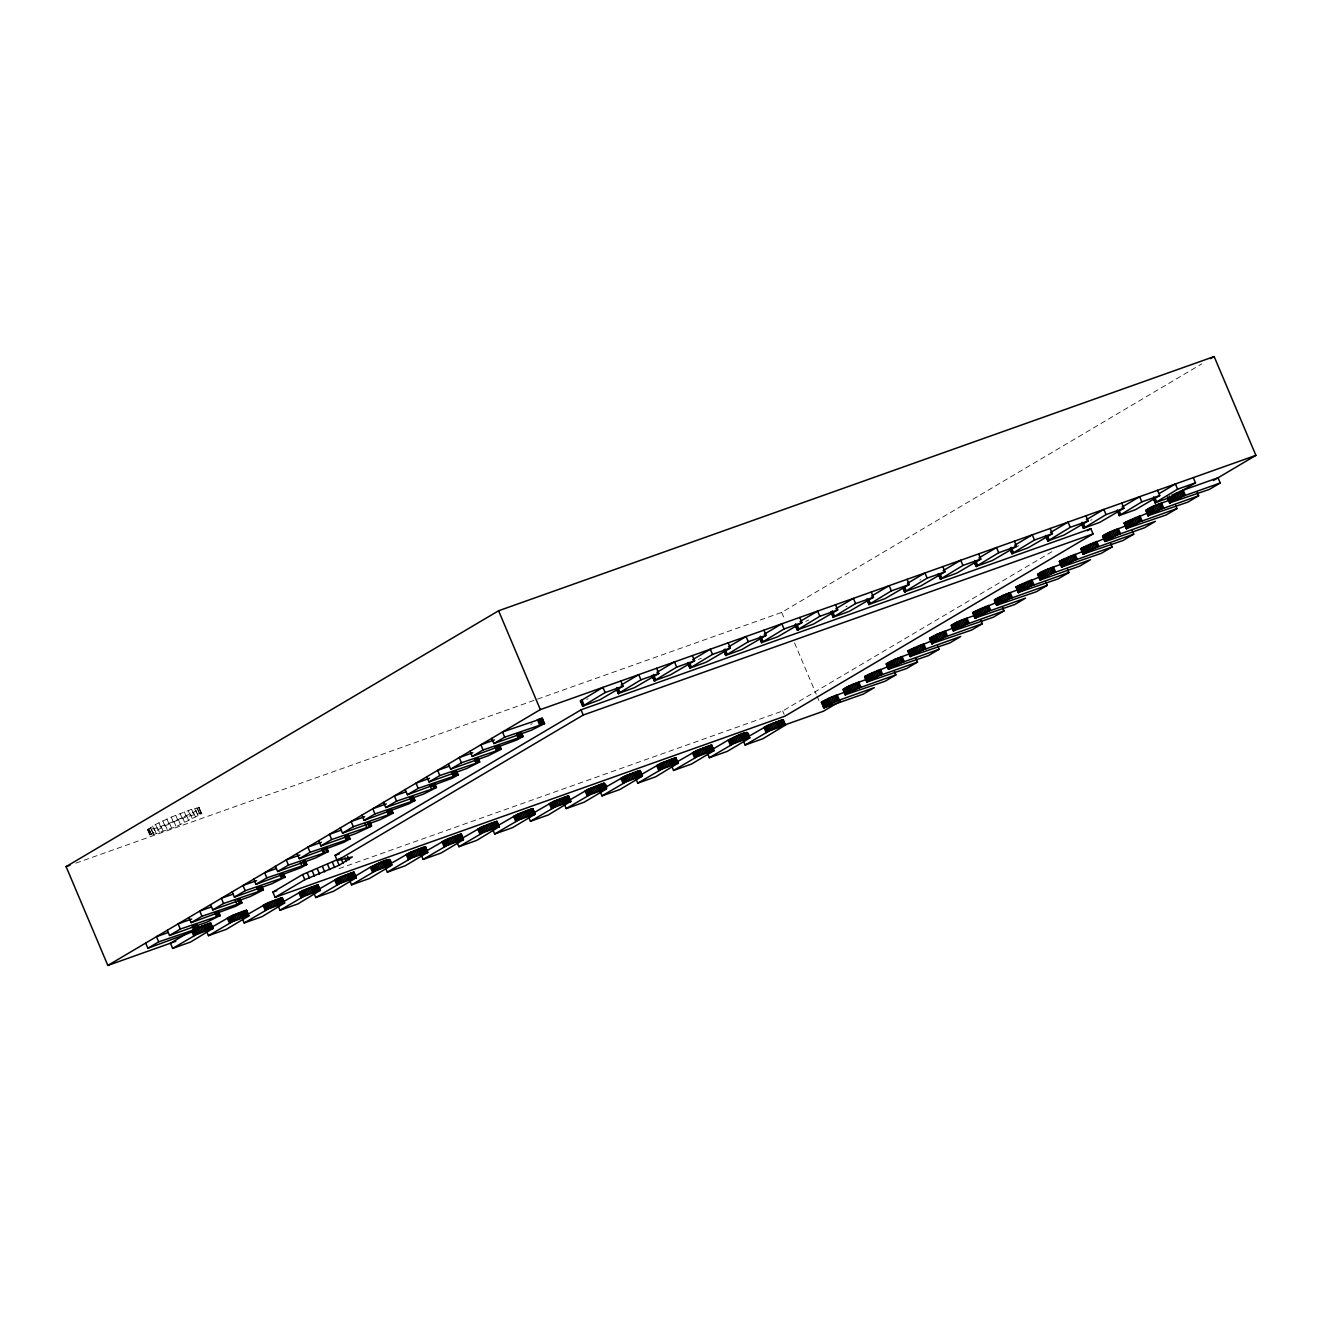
<?xml version="1.0" encoding="UTF-8"?>
<svg xmlns="http://www.w3.org/2000/svg" width="1322" height="1322" viewBox="0 0 1322 1322"><rect width="100%" height="100%" fill="white"/><g stroke="black" fill="none" stroke-linecap="round" stroke-linejoin="round"><path stroke-width="0.75" stroke-dasharray="5 3.75" d="M147.634 829.852L155.5 824.465L171.298 817.095L191.657 809.312L199.622 807.593L193.491 812.319L173.942 821.441L157.483 827.737L147.634 829.852L149.832 835.058L151.766 835.157L176.14 826.647L201.506 813.84L199.622 807.593M149.832 835.058C164.853 824.664 184.27 816.12 202.035 813.162M75.817 863.167L781.666 612.4L1201.748 363.897M339.043 868.62L782.707 710.988L1051.899 551.753M919.881 580.11L920.905 579.565M845.865 606.732L847.154 606.104M701.371 658.207L698.429 659.48M808.7 620.068L805.776 621.357M530.766 724.373L532.27 723.762M1090.501 520.29L1091.989 519.678M1017.477 546.3L1018.948 545.705M586.737 699.355L588.141 698.826M781.666 612.4L784.871 620.001M794.505 642.822L816.186 694.133M816.979 696.033L819.392 701.734M782.707 710.988L784.177 714.458M199.325 808.651L201.506 813.84M198.647 807.544L200.845 812.749M198.052 809.626L200.25 814.815M196.961 807.825L199.159 813.03M196.086 810.849L198.283 816.054M194.615 808.42L196.813 813.625M193.491 812.319L195.689 817.525M191.657 809.312L193.855 814.517M190.318 813.972L192.516 819.177M188.187 810.469L190.385 815.674M186.666 815.757L188.864 820.962M184.303 811.873L186.501 817.079M182.634 817.64L184.832 822.846M180.106 813.476L182.304 818.682M178.354 819.557L180.552 824.746M175.727 815.228L177.925 820.433M173.942 821.441L176.14 826.647M171.298 817.095L173.496 822.301M169.53 823.259L171.728 828.464M166.936 818.996L169.133 824.201M165.233 824.945L167.431 830.15M162.771 820.896L164.969 826.101M161.168 826.448L163.366 831.654M158.921 822.747L161.119 827.952M157.483 827.737L159.681 832.943M155.5 824.465L157.698 829.671M154.261 828.762L156.459 833.967M152.592 826.035L154.79 831.241M151.6 829.522L153.798 834.711M150.311 827.39L152.493 832.596M149.568 829.952L151.766 835.157M148.692 828.497L150.89 833.703M148.229 830.067L150.427 835.273M147.783 829.324L149.981 834.529"/><path stroke-width="1.5" d="M198.564 928.441L197.16 924.789L198.564 928.441L192.781 931.729L147.882 948.254L145.684 943.049M210.876 923.334L197.259 927.862M172.653 948.403L190.55 942.041L213.123 928.341L196.796 934.307L172.653 948.403L170.455 943.197L188.021 932.803M169.513 935.464L207.141 922.045L220.245 915.468L180.321 929.069L169.513 935.464L167.316 930.258M188.93 917.468L191.128 922.673L236.027 906.132L241.81 902.86L240.406 899.208M245.214 911.668L246.718 910.428L231.664 915.782L211.503 927.366M206.232 930.49L208.43 935.695L226.326 929.333L248.569 916.096L246.718 910.428M234.391 897.093L272.002 883.674L285.122 877.097L245.198 890.697L234.391 897.093L232.193 891.887M244.206 922.971L262.103 916.625L284.693 902.926L268.349 908.892L244.206 922.971L242.752 919.517M253.807 879.097L256.005 884.302L300.904 867.761L306.687 864.489L305.283 860.837M277.637 871.495L315.264 858.077L328.368 851.517L288.444 865.1L277.637 871.495L275.439 866.307M279.983 910.263L297.88 903.918L320.469 890.218L304.126 896.184L279.983 910.263L278.529 906.793M297.07 853.516L299.268 858.705L344.15 842.18L349.933 838.892L348.529 835.256M318.833 889.243L338.994 877.643L354.048 872.305L353.222 873.098M318.685 840.709L320.882 845.915L355.767 833.521L371.284 826.382L370.011 822.367M314.305 894.085L315.76 897.555L333.656 891.21L355.899 877.957L354.048 872.305M342.514 833.124L380.125 819.706L393.245 813.129L353.321 826.729L342.514 833.124L340.316 827.919M349.339 879.642L351.536 884.848L369.433 878.486L390.519 866.026C394.534 852.409 375.911 865.249 370.424 867.166L354.61 876.536M424.098 848.113L425.601 846.89L410.547 852.227L390.403 863.811M385.859 868.67L387.329 872.14L405.21 865.778L427.452 852.541L425.453 846.791M405.193 789.548L407.391 794.753L452.273 778.212L458.056 774.94L456.652 771.288M429.006 781.963L466.633 768.545L479.754 761.968L439.813 775.551L429.006 781.963L426.808 776.758M426.18 851.104L446.324 839.52L461.378 834.165L460.552 834.975M470.054 751.177L472.251 756.366L517.15 739.841L522.934 736.552L521.529 732.917M458.883 846.708L476.763 840.362L499.352 826.663L483.009 832.629L458.883 846.708L457.412 843.254M493.883 743.575L531.51 730.157L544.614 723.58L504.69 737.18L493.883 743.575L491.685 738.37M497.733 825.688L517.877 814.104L532.931 808.75L532.105 809.56M492.462 828.811L494.659 834L512.539 827.655L534.782 814.402L532.931 808.75M620.844 680.995L623.042 686.201L600.072 699.702L582.556 706.245L605.145 692.546L602.948 687.357L580.358 701.04L582.176 700.875M530.436 821.293L548.316 814.947L570.906 801.248L554.579 807.213L530.436 821.293L528.238 816.087M658.819 673.493L634.676 687.572L618.349 693.538L640.922 679.838L658.819 673.493L656.621 668.288M564.742 805.115L566.213 808.585L584.093 802.223L605.179 789.763C608.417 789.036 605.129 780.641 602.981 784.557M606.616 788.722L590.356 794.489L566.213 808.585M694.595 660.769L670.452 674.864L654.126 680.83L676.699 667.131L694.595 660.769L692.398 655.58M605.063 787.548L625.223 775.964L640.261 770.627L639.451 771.42M599.791 790.672L601.989 795.877L619.886 789.515L642.128 776.278L640.261 770.627M730.372 648.061L706.229 662.157L689.902 668.122L712.492 654.423L730.372 648.061L728.174 642.856M637.766 783.169L655.662 776.807L678.236 763.108L661.909 769.073L637.766 783.169L636.295 779.699M766.149 635.353L748.269 641.715L725.679 655.415L742.006 649.449L766.149 635.353L763.951 630.148M710.327 746.418L711.831 745.195L696.777 750.549L676.616 762.133M671.345 765.256L673.542 770.445L691.439 764.099L713.682 750.846L711.682 745.112M707.865 754.267L709.319 757.737L727.216 751.392L748.302 738.915C752.367 725.315 733.677 738.139 728.207 740.072L712.393 749.425M745.096 745.03L762.992 738.684L785.582 724.985L769.239 730.95L745.096 745.03L743.642 741.559M844.923 692.084L830.001 697.702L821.326 702.445L823.143 702.263M823.672 707.733L836.628 701.073L874.255 687.655L863.448 694.05L825.341 707.468L823.672 707.733L821.392 702.263M866.554 679.293C861.366 681.59 844.907 686.118 844.014 689.654M916.047 658.604L917.501 662.058L906.694 668.469L866.769 682.053L864.918 676.401L888.186 666.503M866.769 682.053L879.89 675.476L917.501 662.058M945.048 571.798L920.905 585.894L904.562 591.859L927.152 578.16L945.048 571.798L942.85 566.593M909.8 653.712L894.878 659.331L886.203 664.057L888.004 663.892M910.015 656.472L923.136 649.895L960.764 636.477L949.94 642.872L910.015 656.472L908.164 650.821L931.432 640.922M953.046 628.132L936.67 634.378L929.944 638.576M974.678 615.325C969.489 617.638 953.03 622.15 952.137 625.686M1016.601 546.383L992.458 560.462L976.115 566.427L998.705 552.728L1016.601 546.383L1014.404 541.177M974.892 618.101L988.013 611.524L1025.624 598.106L1014.817 604.501L974.892 618.101L973.042 612.45L996.309 602.535M1017.923 589.744L1003.001 595.363L994.326 600.105L996.127 599.924M1052.378 533.675L1028.235 547.754L1011.892 553.72L1034.482 540.02L1052.378 533.675L1050.18 528.47M1067.416 569.055L1068.887 572.525L1058.063 578.92L1018.138 592.504L1016.288 586.852L1039.555 576.954M1018.138 592.504L1031.259 585.943L1068.887 572.525M1061.169 564.163C1055.981 566.46 1039.538 570.988 1038.629 574.525M1039.918 579.813L1052.89 573.137L1090.501 559.718L1079.694 566.13L1041.587 579.548L1039.918 579.813L1037.638 574.326M1110.662 543.474L1112.133 546.928L1101.325 553.323L1061.533 567.022L1059.533 561.272L1082.801 551.373M1123.931 508.243L1099.788 522.339L1083.462 528.304L1106.035 514.605L1123.931 508.243L1121.734 503.054M1132.293 530.667L1133.747 534.138L1122.94 540.533L1083.015 554.133L1081.165 548.481L1104.432 538.583M1083.015 554.133L1096.136 547.556L1133.747 534.138M1126.047 525.792L1109.67 532.039L1102.945 536.236M1104.795 541.442L1117.751 534.766L1155.378 521.347L1144.571 527.742L1106.464 541.161L1104.795 541.442L1102.515 535.955M1175.539 505.087L1177.01 508.557L1166.186 514.952L1126.261 528.552L1124.411 522.901L1147.678 512.986M1126.261 528.552L1139.382 521.975L1177.01 508.557M1169.292 500.195C1164.104 502.492 1147.661 507.02 1146.752 510.556M1195.485 482.827L1171.342 496.923L1155.015 502.889L1177.605 489.19L1195.485 482.827L1193.287 477.622M282.148 898.183L267.441 903.075L247.28 914.659M361.931 815.129L364.128 820.334L409.027 803.793L414.811 800.521L413.406 796.869M540.913 719.614L542.417 718.391L502.492 731.975L504.69 737.18M420.908 854.227L423.106 859.432L440.986 853.07L463.229 839.834L461.378 834.165M495.651 822.681L497.155 821.458L482.1 826.812L461.956 838.396M801.925 622.645L784.045 628.991L761.455 642.69L777.782 636.725L801.925 622.645L799.727 617.44M674.551 759.142L676.038 757.903L661 763.257L640.84 774.841M909.255 584.506L891.375 590.868L868.785 604.567L885.129 598.602L909.255 584.506L907.057 579.317M747.26 732.933L749.739 737.874M781.88 721.002L783.384 719.779L768.33 725.117L748.169 736.718M980.825 559.09L962.928 565.452L940.339 579.152L956.682 573.186L980.825 559.09L978.627 553.885M895.886 674.864L858.259 688.283L845.138 694.843L885.062 681.26L895.886 674.864L894.416 671.394M939.132 649.267L901.505 662.686L888.401 669.263L928.325 655.662L939.132 649.267L937.662 645.814M1047.255 585.316L1009.628 598.734L996.524 605.311L1036.448 591.711L1047.255 585.316L1045.785 581.845M1159.708 495.535L1141.811 501.897L1119.238 515.597L1135.565 509.631L1159.708 495.535L1157.51 490.33M567.882 796.836L568.708 796.042L553.67 801.38L533.51 812.98M873.478 597.23L855.598 603.576L833.009 617.275L849.352 611.309L873.478 597.23L871.281 592.025M1088.155 520.967L1070.258 527.313L1047.668 541.012L1064.012 535.046L1088.155 520.967L1085.957 515.762M1004.009 610.896L966.382 624.315L953.261 630.891L993.186 617.291L1004.009 610.896L1002.539 607.426M1198.624 495.767L1161.013 509.185L1147.893 515.762L1187.817 502.162L1198.624 495.767L1197.17 492.296M1184.049 495.849L1169.524 502.971L1209.448 489.371L1220.256 482.976L1218.058 477.771L1181.851 490.644L1184.049 495.849L1220.256 482.976M339.093 865.266L352.363 856.904L337.242 860.539L583.233 715.037L1093.063 533.906L1090.865 528.701L581.036 709.831L335.044 855.351L339.093 865.266L304.804 879.725L275.075 897.324L272.877 892.119L302.606 874.536L339.539 858.722M316.768 886.236L318.272 885.013L303.217 890.367L283.057 901.951M837.702 609.938L819.822 616.283L797.232 629.983L813.575 624.017L837.702 609.938L835.504 604.732M982.378 623.687L944.751 637.105L931.646 643.682L971.571 630.082L982.378 623.687L980.924 620.216M1112.133 546.928L1074.505 560.346L1061.533 567.022M175.826 941.297L107.842 965.44L66.1 866.621L498.592 610.764L1214.158 356.56L1255.9 455.379L1213.431 480.514M107.842 965.44L540.334 709.6L1255.9 455.379M147.882 948.254L158.706 941.859L198.631 928.259M191.128 922.673L201.952 916.278L241.876 902.678M212.759 909.883L223.567 903.488L263.491 889.888L250.387 896.465L212.759 909.883L210.562 904.678M256.005 884.302L266.829 877.891L306.754 864.307M299.268 858.705L310.075 852.31L350 838.71M320.882 845.915L331.69 839.52L371.614 825.92M364.128 820.334L374.952 813.939L414.877 800.339L413.257 796.786M385.76 807.544L396.567 801.149L436.491 787.548L423.387 794.125L385.76 807.544L383.562 802.338M407.391 794.753L418.198 788.358L458.123 774.758M450.637 769.156L461.444 762.761L501.368 749.177L488.248 755.738L450.637 769.156L448.439 763.967M472.251 756.366L483.075 749.971L523 736.371M621.158 685.027L638.724 674.633L640.922 679.838M208.43 935.695L232.573 921.599L248.9 915.634M656.935 672.32L674.501 661.925L676.699 667.131M692.711 659.612L710.294 649.218L712.492 654.423M1210.605 358.659L1214.158 356.56M728.488 646.904L746.071 636.51L748.269 641.715M315.76 897.555L339.903 883.476L356.246 877.511M764.265 634.196L781.847 623.802L784.045 628.991M351.536 884.848L375.679 870.752L392.023 864.803M800.058 621.489L817.624 611.095L819.822 616.283M387.329 872.14L411.456 858.044L427.799 852.079M835.835 608.764L853.401 598.37L855.598 603.576M423.106 859.432L447.233 845.336L463.576 839.371L461.229 834.083M871.611 596.057L889.177 585.663L891.375 590.868M907.388 583.349L924.954 572.955L927.152 578.16M494.659 834L518.786 819.921L535.129 813.955M943.164 570.641L960.73 560.247L962.928 565.452M569.286 800.273L588.158 789.3L604.336 783.235M978.941 557.934L996.507 547.539L998.705 552.728M1014.718 545.226L1032.284 534.832L1034.482 540.02M601.989 795.877L626.132 781.781L642.459 775.816M1050.494 532.502L1068.06 522.107L1070.258 527.313M1086.271 519.794L1103.837 509.4L1106.035 514.605M673.542 770.445L697.686 756.366L714.029 750.4M1122.048 507.086L1139.614 496.692L1141.811 501.897M1087.328 530.8L1090.865 528.701M709.319 757.737L733.462 743.658L749.805 737.693M1159.592 493.337L1175.407 483.984L1177.605 489.19M1093.063 533.906L784.904 716.193L275.075 897.324M840.61 701.057L823.408 711.236L785.45 724.72M194.598 929.118L195.887 928.49M66.1 866.621L69.983 865.232M605.145 692.546L623.042 686.201M494.445 739.956L480.877 744.765L483.075 749.971M472.813 752.747L459.246 757.572L461.444 762.761M449.249 766.231L437.632 770.362L439.813 775.551M429.567 778.327L416 783.153L418.198 788.358M406.003 791.812L394.369 795.943L396.567 801.149M386.321 803.908L372.754 808.734L374.952 813.939M364.69 816.715L351.123 821.524L353.321 826.729M341.126 830.183L329.492 834.314L331.69 839.52M321.444 842.296L307.877 847.105L310.075 852.31M299.813 855.086L286.246 859.911L288.444 865.1M276.248 868.571L264.631 872.702L266.829 877.891M256.567 880.667L243 885.492L245.198 890.697M233.002 894.151L221.369 898.282L223.567 903.488M211.371 906.942L199.754 911.073L201.952 916.278M191.69 919.054L178.123 923.863L180.321 929.069M272.877 892.119L276.777 890.731M168.125 932.522L156.508 936.654L158.706 941.859M335.044 855.351L339.242 853.896M974.512 612.714L975.438 612.45M909.635 651.102L910.561 650.837M844.758 689.473L845.683 689.208M1125.881 523.182L1124.064 523.347M1061.004 561.553L1059.203 561.718M1081.892 548.944L1080.818 548.927M1017.015 587.315L1015.94 587.315M973.752 612.896L972.695 612.896M908.892 651.283L907.817 651.267M389.676 859.498L391.676 865.249M1183.173 490.165L1185.371 495.37M1182.628 496.394L1180.43 491.189L1178.976 491.767L1181.174 496.973M1179.67 497.584L1177.472 492.395L1176.002 493.023L1178.199 498.229M1174.547 493.668L1176.745 498.873M1173.159 494.312L1175.357 499.501M1171.87 494.924L1174.068 500.129M1171.441 497.237L1172.911 500.708M1169.689 496.047L1171.887 501.253M1169.557 498.278L1171.028 501.732M1168.152 496.956L1170.334 502.162M1167.657 497.303L1170.02 503.054M1167.392 497.584L1169.656 503.054M1161.542 502.955L1163.74 508.16M1160.22 503.434L1162.418 508.64M1158.816 503.979L1161.013 509.185M1155.048 498.196L1156.519 501.649M1157.345 504.558L1159.543 509.763M1153.643 496.874L1155.841 502.079M1153.891 498.956L1155.511 502.971M1153.61 499.237L1155.164 502.971M1155.858 505.186L1158.055 510.375M1154.37 505.814L1156.568 511.019M1152.916 506.458L1155.114 511.664M1151.545 507.103L1153.742 512.292M1150.256 507.714L1152.454 512.919M1149.082 508.309L1151.28 513.498M1148.058 508.838L1150.256 514.043M1147.199 509.334L1149.396 514.539M1146.521 509.747L1148.719 514.952M1146.042 510.11L1148.388 515.844M1145.761 510.375L1148.041 515.844M1139.928 515.745L1142.125 520.951M1138.589 516.224L1140.787 521.43M1137.184 516.77L1139.382 521.975M1135.714 517.365L1137.912 522.554M1134.226 517.976L1136.424 523.182M1132.739 518.604L1134.937 523.809M1131.302 519.249L1133.499 524.454M1129.913 519.893L1132.111 525.098M1128.624 520.504L1130.822 525.71M1127.451 521.099L1129.649 526.288M1126.427 521.628L1128.624 526.834M1125.567 522.124L1127.765 527.329M1124.89 522.554L1127.336 528.552M1119.271 510.903L1120.742 514.374M1124.411 522.901L1126.774 528.651M1124.13 523.165L1126.41 528.635M1118.594 511.317L1120.064 514.787M1117.536 510.49L1119.569 515.134M1117.107 510.209L1119.387 515.679M1118.296 528.536L1120.494 533.741M1116.974 529.031L1119.172 534.22M1115.553 529.56L1117.751 534.766M1114.099 530.155L1116.297 535.344M1112.612 530.766L1114.81 535.972M1111.124 531.394L1113.322 536.6M1109.67 532.039L1111.868 537.244M1108.299 532.683L1110.48 537.889M1107.01 533.295L1109.191 538.5M1105.836 533.89L1108.034 539.095M1104.812 534.435L1107.01 539.624M1103.953 534.914L1106.15 540.12M1103.275 535.344L1105.473 540.533M1102.779 535.691L1104.977 540.896M1103.688 537.971L1105.142 541.442M1096.682 541.326L1098.863 546.531M1095.343 541.822L1097.541 547.011M1093.938 542.351L1096.136 547.556M1092.468 542.945L1094.666 548.151M1083.495 523.611L1084.949 527.081M1082.074 522.306L1084.271 527.495M1090.981 543.557L1093.178 548.762M1082.338 524.388L1083.957 528.403M1082.057 524.652L1083.594 528.387M1081.991 524.834L1083.462 528.304M1089.493 544.201L1091.691 549.39M1088.056 544.846L1090.253 550.035M1086.667 545.474L1088.865 550.679M1085.379 546.085L1087.576 551.291M1084.205 546.68L1086.403 551.885M1083.181 547.225L1085.379 552.414M1082.321 547.705L1084.519 552.91M1081.644 548.134L1084.073 554.133M1081.165 548.481L1083.528 554.232M1080.884 548.746L1083.164 554.232M1075.05 554.133L1077.248 559.322M1073.728 554.612L1075.926 559.817M1072.307 555.157L1074.505 560.346M1070.853 555.736L1073.034 560.941M1069.349 556.347L1071.547 561.553M1067.879 556.992L1070.076 562.181M1066.424 557.636L1068.622 562.825M1065.036 558.264L1067.234 563.469M1063.747 558.892L1065.945 564.081M1062.591 559.47L1064.788 564.676M1061.566 560.016L1063.764 565.221M1060.69 560.495L1062.888 565.7M1060.013 560.925L1062.458 566.94M1059.533 561.272L1061.897 567.022M1047.718 536.319L1049.172 539.789M1047.041 536.749L1048.495 540.202M1047.272 537.558L1048.743 541.012M1045.818 535.36L1048.181 541.111M1045.537 535.625L1047.817 541.111M1053.419 566.923L1055.617 572.112M1052.097 567.402L1054.295 572.608M1050.693 567.948L1052.89 573.137M1049.222 568.526L1051.42 573.731M1047.735 569.138L1049.932 574.343M1046.247 569.782L1048.445 574.987M1044.793 570.426L1046.991 575.632M1043.422 571.054L1045.619 576.26M1042.133 571.682L1044.33 576.871M1040.959 572.261L1043.157 577.466M1039.935 572.806L1042.133 578.011M1039.075 573.285L1041.273 578.491M1038.398 573.715L1040.827 579.73M1037.919 574.062L1040.265 579.813M1031.804 579.714L1034.002 584.919M1030.466 580.193L1032.664 585.398M1029.061 580.738L1031.259 585.943M1027.591 581.316L1029.788 586.522M1026.103 581.928L1028.301 587.133M1011.198 547.291L1013.396 552.497M1010.52 547.721L1012.718 552.927M1010.768 549.803L1012.239 553.274M1024.616 582.572L1026.814 587.778M1010.504 550.068L1011.958 553.538M1009.694 548.514L1012.041 553.819M1023.178 583.217L1025.376 588.422M1021.79 583.845L1023.988 589.05M1020.501 584.473L1022.699 589.678M1019.328 585.051L1021.526 590.256M1018.304 585.596L1020.501 590.802M1017.444 586.092L1019.642 591.281M1016.767 586.505L1018.965 591.711M1016.288 586.852L1018.651 592.603M1016.007 587.133L1018.287 592.603M1010.173 592.504L1012.371 597.709M1008.851 592.983L1011.049 598.188M1007.43 593.528L1009.628 598.734M1005.976 594.107L1008.174 599.312M1004.489 594.735L1006.67 599.924M1003.001 595.363L1005.199 600.568M1001.547 596.007L1003.745 601.213M1000.159 596.652L1002.357 601.841M998.87 597.263L1001.068 602.468M997.713 597.841L999.911 603.047M996.689 598.387L998.887 603.592M995.83 598.883L998.027 604.071M995.152 599.296L997.35 604.501M995.383 600.105L997.581 605.311M994.656 599.643L996.854 604.848M994.822 600.205L997.019 605.393M994.392 599.924L996.672 605.393M976.165 561.734L977.619 565.205M974.744 560.429L977.189 566.444M974.992 562.511L976.628 566.527M974.727 562.775L976.264 566.527M974.661 562.974L976.115 566.427M988.542 605.294L990.74 610.5M987.22 605.773L989.418 610.979M985.815 606.319L988.013 611.524M984.345 606.897L986.543 612.103M982.857 607.525L985.055 612.714M981.37 608.153L983.568 613.358M979.916 608.798L982.114 614.003M978.544 609.442L980.742 614.631M977.255 610.053L979.453 615.259M976.082 610.648L978.28 615.837M975.058 611.177L977.255 616.383M974.198 611.673L976.396 616.878M973.521 612.086L975.95 618.101M973.042 612.45L975.405 618.184M972.761 612.714L975.041 618.184M966.927 618.085L969.125 623.29M965.589 618.564L967.787 623.769M964.184 619.109L966.382 624.315M962.713 619.704L964.911 624.893M961.226 620.315L963.424 625.521M940.388 574.459L941.842 577.912M959.739 620.943L961.937 626.149M939.694 574.872L941.165 578.342M939.215 575.219L940.686 578.689M939.38 575.764L940.851 579.234M938.207 573.765L940.487 579.234M958.301 621.588L960.499 626.793M956.913 622.232L959.111 627.438M955.624 622.844L957.822 628.049M954.467 623.439L956.649 628.628M953.426 623.967L955.624 629.173M952.567 624.463L954.765 629.669M951.89 624.893L954.087 630.082M951.41 625.24L953.773 630.991M951.129 625.504L953.41 630.974M945.296 630.875L947.494 636.08M943.974 631.371L946.172 636.56M942.553 631.899L944.751 637.105M941.099 632.494L943.297 637.683M939.612 633.106L941.809 638.311M938.124 633.734L940.322 638.939M936.67 634.378L938.868 639.584M935.298 635.023L937.496 640.228M934.01 635.634L936.207 640.84M932.836 636.229L935.034 641.434M931.812 636.774L934.01 641.963M930.952 637.254L933.15 642.459M930.275 637.683L932.704 643.682M929.796 638.03L932.142 643.781M929.515 638.295L931.795 643.781M904.595 587.166L906.066 590.637M903.918 587.579L905.388 591.05M903.438 587.926L905.074 591.942M904.711 591.942L903.157 588.207L904.562 591.859M923.681 643.665L925.879 648.871M922.343 644.161L924.541 649.35M920.938 644.69L923.136 649.895M919.468 645.285L921.665 650.49M917.98 645.896L920.178 651.102M916.493 646.541L918.691 651.729M915.055 647.185L917.253 652.374M913.667 647.813L915.865 653.018M912.378 648.424L914.576 653.63M911.205 649.019L913.403 654.225M910.18 649.565L912.378 654.754M909.321 650.044L911.519 655.249M908.644 650.474L910.841 655.679M908.164 650.821L910.528 656.571M907.884 651.085L910.164 656.571M902.05 656.472L904.248 661.661M900.728 656.951L902.926 662.157M899.307 657.497L901.505 662.686M897.853 658.075L900.051 663.28M896.349 658.687L898.547 663.892M894.878 659.331L897.076 664.52M868.818 599.874L870.289 603.344M893.424 659.975L895.622 665.164M868.141 600.287L869.612 603.757M866.935 598.916L869.132 604.104M867.381 600.915L868.934 604.666M892.036 660.603L894.234 665.809M890.747 661.231L892.945 666.42M889.59 661.81L891.788 667.015M888.566 662.355L890.764 667.56M887.706 662.834L889.904 668.04M887.029 663.264L889.21 668.469M887.26 664.074L889.458 669.279M886.533 663.611L888.731 668.816M886.698 664.156L888.896 669.362M886.269 663.875L888.549 669.362M880.419 669.263L882.617 674.451M879.097 669.742L881.295 674.947M877.692 670.287L879.89 675.476M876.222 670.865L878.419 676.071M874.734 671.477L876.932 676.682M873.247 672.121L875.445 677.327M871.793 672.766L873.991 677.971M870.421 673.394L872.619 678.599M869.132 674.022L871.33 679.211M867.959 674.6L870.157 679.805M866.935 675.145L869.132 680.351M866.075 675.625L868.273 680.83M865.398 676.054L867.596 681.26M864.918 676.401L867.116 681.607M864.638 676.666L866.918 682.152M832.315 610.847L834.513 616.052M832.364 613.011L833.835 616.465M831.323 612.169L833.521 617.374M830.877 611.888L833.157 617.374M858.804 682.053L861.002 687.258M857.466 682.532L859.664 687.737M856.061 683.077L858.259 688.283M854.59 683.656L856.788 688.861M853.103 684.267L855.301 689.473M851.616 684.912L853.814 690.117M850.178 685.556L852.376 690.762M848.79 686.184L850.988 691.389M847.501 686.812L849.699 692.017M846.328 687.39L848.526 692.596M845.303 687.936L847.501 693.141M844.444 688.432L846.642 693.62M843.767 688.845L845.964 694.05M843.287 689.192L845.485 694.397M843.453 689.737L845.65 694.942M843.006 689.473L845.287 694.942M837.173 694.843L839.371 700.049M835.851 695.322L838.049 700.528M834.43 695.868L836.628 701.073M832.976 696.446L835.173 701.652M831.488 697.074L833.686 702.263M830.001 697.702L832.199 702.907M828.547 698.347L830.745 703.552M797.265 625.289L798.736 628.76M795.861 623.984L798.29 629.999M827.175 698.991L829.373 704.18M795.381 624.331L797.728 630.082M795.827 626.331L797.381 630.082L795.761 626.512M825.886 699.602L828.084 704.808M824.713 700.181L826.911 705.386M823.689 700.726L825.886 705.931M822.829 701.222L825.027 706.411M822.152 701.635L824.581 707.65M821.673 701.982L824.019 707.733M760.761 636.262L762.959 641.467M760.811 638.427L762.282 641.897M759.605 637.039L761.803 642.244M760.051 639.038L761.604 642.789M783.235 719.68L785.516 725.167M782.872 719.68L785.07 724.886M783.037 720.226L785.235 725.431M782.31 719.779L784.508 724.968M781.566 719.945L783.764 725.15M780.641 720.209L782.839 725.414M779.55 720.556L781.748 725.761M778.344 720.986L780.542 726.191M777.005 721.465L779.203 726.67M775.601 722.01L777.799 727.216M774.13 722.589L776.328 727.794M772.643 723.2L774.841 728.405M771.156 723.845L773.353 729.05M769.718 724.489L771.916 729.694M768.33 725.117L770.528 730.322M767.041 725.745L769.239 730.95M765.868 726.323L768.065 731.529M764.843 726.869L767.041 732.074M763.984 727.364L766.182 732.553M724.985 648.986L727.183 654.175M725.034 651.135L726.505 654.605M723.977 650.308L726.175 655.497M724.274 651.763L725.745 655.216M723.63 650.292L725.828 655.497M747.095 732.388L749.458 738.139M746.533 732.487L748.731 737.676M745.79 732.669L747.988 737.858M744.864 732.933L747.062 738.122M743.774 733.28L745.972 738.469M742.567 733.693L744.765 738.899M741.229 734.173L743.427 739.378M739.824 734.718L742.022 739.923M738.354 735.296L740.551 740.502M736.866 735.924L739.064 741.113M735.379 736.552L737.577 741.758M733.941 737.197L736.139 742.402M732.553 737.841L734.751 743.03M731.264 738.453L733.462 743.658M730.091 739.031L732.289 744.236M729.066 739.576L731.264 744.782M728.207 740.072L730.405 745.278M689.935 663.429L691.406 666.899M689.258 663.842L690.728 667.313M688.035 662.471L690.398 668.205M688.498 664.47L690.051 668.205M688.432 664.652L689.902 668.122M711.765 745.377L713.963 750.582M711.319 745.096L713.682 750.846M710.757 745.195L713.202 751.21M710.013 745.377L712.211 750.566M709.088 745.641L711.286 750.846M707.997 745.988L710.195 751.177M706.774 746.401L708.972 751.607M705.452 746.88L707.65 752.086M704.048 747.426L706.245 752.631M702.577 748.004L704.775 753.21M701.09 748.632L703.287 753.837M699.602 749.26L701.8 754.465M698.165 749.905L700.346 755.11M696.777 750.549L698.974 755.754M695.488 751.16L697.686 756.366M694.314 751.755L696.512 756.944M693.29 752.284L695.488 757.489M692.431 752.78L694.628 757.985M653.432 674.402L655.629 679.607M653.481 676.55L654.935 680.02M652.985 675.625L655.183 680.83M653.002 676.914L654.456 680.367M652.424 675.724L654.621 680.929M651.994 675.443L654.274 680.929M675.906 757.82L678.169 763.29M675.542 757.82L677.74 763.009M675.707 758.365L677.905 763.571M674.98 757.903L677.178 763.108M674.237 758.084L676.434 763.29M673.311 758.349L675.509 763.554M672.22 758.696L674.418 763.901M670.998 759.109L673.195 764.314M669.676 759.605L671.873 764.794M668.271 760.133L670.469 765.339M666.8 760.728L668.998 765.917M665.313 761.34L667.511 766.545M663.826 761.968L666.024 767.173M662.372 762.612L664.569 767.818M661 763.257L663.198 768.462M659.711 763.868L661.909 769.073M658.538 764.463L660.736 769.668M657.513 765.008L659.711 770.197M656.654 765.488L658.852 770.693M618.382 688.845L619.836 692.315M616.961 687.539L619.159 692.728M617.225 689.621L618.845 693.637M616.944 689.886L618.481 693.637M616.878 690.067L618.349 693.538M640.112 770.528L642.393 775.997M639.765 770.528L642.128 776.278M639.204 770.61L641.633 776.625M638.46 770.792L640.658 775.997M637.535 771.057L639.732 776.262M636.444 771.404L638.642 776.609M635.221 771.817L637.419 777.022M633.899 772.312L636.097 777.518M632.494 772.841L634.692 778.047M631.024 773.436L633.221 778.641M629.536 774.048L631.734 779.253M628.049 774.692L630.247 779.881M626.595 775.336L628.793 780.525M625.223 775.964L627.421 781.17M623.934 776.576L626.132 781.781M622.761 777.171L624.959 782.376M621.737 777.716L623.934 782.921M620.877 778.195L623.075 783.401M581.862 699.817L584.06 705.023M581.184 700.247L583.63 706.262M580.705 700.594L583.068 706.345M580.424 700.858L582.705 706.345M581.036 709.831L583.233 715.037M603.989 783.235L606.187 788.441M603.427 783.318L605.625 788.523M602.683 783.5L604.881 788.705M601.741 783.764L603.939 788.97M600.667 784.111L602.865 789.317M599.444 784.541L601.642 789.73M598.122 785.02L600.32 790.226M596.718 785.565L598.899 790.754M595.247 786.144L597.445 791.349M593.76 786.755L595.958 791.961M592.273 787.4L594.47 792.605M590.818 788.044L593.016 793.233M589.447 788.672L591.645 793.878M588.158 789.3L590.356 794.489M586.985 789.878L589.182 795.084M585.96 790.424L588.158 795.629M585.101 790.903L587.298 796.108M498.592 610.764L540.334 709.6M542.268 718.292L544.548 723.762M541.921 718.292L544.119 723.481M542.086 718.838L543.54 722.308M541.359 718.375L543.557 723.58M540.615 718.557L542.813 723.762M539.69 718.821L541.888 724.026M538.599 719.168L540.797 724.373M537.376 719.581L539.574 724.787M568.559 795.943L570.84 801.429M568.212 795.943L570.559 801.694M567.65 796.042L570.079 802.041M566.89 796.208L569.088 801.413M565.965 796.472L568.163 801.677M564.891 796.819L567.088 802.024M563.668 797.249L565.866 802.454M562.346 797.728L564.544 802.933M560.925 798.273L563.122 803.479M559.47 798.852L561.668 804.057M557.983 799.463L560.181 804.668M556.496 800.107L558.694 805.313M555.042 800.752L557.24 805.957M553.67 801.38L555.868 806.585M552.381 802.008L554.579 807.213M551.208 802.586L553.406 807.792M521.38 732.818L522.934 736.552M521.033 732.818L522.653 736.833M520.471 732.9L521.926 736.371M550.183 803.132L552.381 808.337M519.711 733.082L521.182 736.552M549.324 803.627L551.522 808.816M518.786 733.346L520.257 736.817M517.712 733.693L519.166 737.164M516.489 734.107L517.96 737.577M532.783 808.651L535.063 814.137M532.436 808.651L534.782 814.402M531.874 808.75L534.303 814.749M531.114 808.932L533.311 814.121M530.188 809.196L532.386 814.385M529.114 809.543L531.312 814.732M527.891 809.956L530.089 815.162M499.766 745.608L501.22 749.078M499.402 745.608L500.873 749.078M526.569 810.436L528.767 815.641M498.84 745.691L500.311 749.161M498.097 745.872L499.551 749.343M525.148 810.981L527.346 816.186M497.171 746.137L498.625 749.607M523.694 811.559L525.892 816.765M496.081 746.484L497.551 749.954M494.858 746.913L496.328 750.367M522.207 812.187L524.388 817.376M520.719 812.815L522.917 818.021M519.265 813.46L521.463 818.665M517.877 814.104L520.075 819.293M516.588 814.716L518.786 819.921M515.431 815.294L517.629 820.499M514.407 815.839L516.605 821.045M513.547 816.335L515.745 821.54M478.134 758.398L479.688 762.15M477.771 758.398L479.242 761.869M477.225 758.481L478.68 761.951M476.465 758.663L477.936 762.133M475.54 758.927L477.011 762.397M474.466 759.274L475.92 762.744M497.006 821.375L499.286 826.845M496.659 821.359L498.857 826.564M496.808 821.92L499.005 827.109M496.097 821.458L498.295 826.663M495.337 821.64L497.535 826.828M494.411 821.904L496.609 827.109M493.337 822.251L495.535 827.44M492.115 822.664L494.312 827.869M490.793 823.143L492.99 828.349M489.371 823.689L491.569 828.894M487.917 824.267L490.115 829.472M486.413 824.895L488.611 830.1M484.943 825.523L487.14 830.728M483.488 826.167L485.686 831.373M482.1 826.812L484.298 832.017M480.811 827.423L483.009 832.629M456.503 771.189L458.056 774.94M456.156 771.189L457.61 774.659M455.594 771.288L457.065 774.742M479.655 828.018L481.852 833.207M454.834 771.453L456.305 774.923M478.63 828.547L480.828 833.752M453.909 771.718L455.379 775.188M477.771 829.043L479.969 834.248M452.835 772.065L454.305 775.535M451.612 772.494L453.082 775.964M460.866 834.083L463.229 839.834M460.32 834.165L462.75 840.181M459.56 834.347L461.758 839.553M458.635 834.612L460.833 839.817M457.561 834.959L459.759 840.164M434.888 783.979L436.343 787.449M434.525 783.979L435.996 787.449M456.338 835.372L458.536 840.577M433.963 784.078L435.434 787.548M433.219 784.26L434.69 787.714M455.016 835.868L457.214 841.056M432.294 784.524L433.748 787.978M453.595 836.396L455.793 841.602M452.141 836.991L454.322 842.18M429.997 785.285L431.451 788.755M450.637 837.603L452.835 842.808M449.166 838.231L451.364 843.436M447.712 838.875L449.91 844.08M446.324 839.52L448.522 844.725M445.035 840.131L447.233 845.336M443.878 840.726L446.076 845.931M442.853 841.271L445.051 846.46M441.994 841.75L444.175 846.956M412.91 796.769L414.53 800.785M412.348 796.869L413.803 800.339M411.588 797.05L413.059 800.504M410.663 797.315L412.134 800.785M409.589 797.662L411.043 801.115M425.535 847.072L427.733 852.26M425.089 846.791L427.452 852.541M424.544 846.873L426.973 852.888M423.784 847.055L425.981 852.26M422.858 847.319L425.056 852.525M421.784 847.666L423.982 852.872M420.561 848.08L422.759 853.285M419.239 848.575L421.421 853.781M417.818 849.104L420.016 854.309M416.347 849.699L418.545 854.904M414.86 850.31L417.058 855.516M413.389 850.955L415.571 856.144M411.935 851.599L414.133 856.788M410.547 852.227L412.745 857.433M391.643 809.576L393.179 813.311M391.279 809.576L392.75 813.03M409.258 852.855L411.456 858.044M390.717 809.659L392.188 813.129M389.973 809.841L391.428 813.311M408.101 853.434L410.283 858.639M389.048 810.105L390.502 813.575M407.077 853.979L409.258 859.184M387.957 810.452L389.428 813.922M406.201 854.458L408.399 859.664M386.735 810.865L388.205 814.335M389.312 859.498L391.51 864.704M388.751 859.581L390.948 864.786M388.999 860.391L391.196 865.596M388.007 859.763L390.205 864.968M387.082 860.027L389.279 865.232M370.094 822.648L371.548 826.101M385.991 860.374L388.189 865.579M369.648 822.367L371.118 825.82M369.086 822.449L370.557 825.92M384.785 860.804L386.982 865.993M368.342 822.631L369.813 826.101M367.417 822.895L368.888 826.366M383.446 861.283L385.644 866.488M382.041 861.828L384.239 867.017M365.12 823.656L366.574 827.126M380.571 862.407L382.769 867.612M379.084 863.018L381.281 868.224M377.596 863.663L379.794 868.868M376.159 864.307L378.356 869.496M374.77 864.935L376.968 870.14M373.482 865.563L375.679 870.752M372.308 866.141L374.506 871.347M371.284 866.687L373.482 871.892M370.424 867.166L372.622 872.371M348.38 835.157L349.933 838.892M348.033 835.157L349.652 839.173M347.471 835.24L348.925 838.71M346.711 835.421L348.182 838.892M345.786 835.686L347.256 839.156M344.712 836.033L346.166 839.503M347.636 856.375L349.107 859.845M353.899 872.206L356.18 877.692M353.536 872.206L355.899 877.957M352.974 872.305L355.172 877.494M352.23 872.47L354.428 877.676M344.959 857.961L346.43 861.432M351.305 872.735L353.503 877.94M350.214 873.082L352.412 878.287M349.008 873.512L351.206 878.717M340.861 858.044L343.059 863.249M347.669 873.991L349.867 879.196M346.265 874.536L348.463 879.741M344.794 875.114L346.992 880.32M343.307 875.726L345.505 880.931M341.82 876.37L344.017 881.576M340.382 877.015L342.58 882.22M326.765 847.947L328.302 851.698M326.402 847.947L327.873 851.418M332.417 862.208L334.615 867.397M338.994 877.643L341.192 882.848M325.84 848.03L327.311 851.5M325.096 848.212L326.551 851.682M337.705 878.271L339.903 883.476M336.532 878.849L338.729 884.054M323.08 848.823L324.551 852.293M335.507 879.394L337.705 884.6M321.874 849.253L323.328 852.707M334.648 879.89L336.846 885.079M327.592 864.423L329.789 869.628M322.518 866.654L324.716 871.859M317.346 868.835L319.527 874.04M312.207 870.917L314.405 876.122M318.123 884.914L320.403 890.4M317.759 884.914L320.122 890.664M317.197 885.013L319.395 890.202M316.454 885.195L318.652 890.384M305.134 860.738L306.687 864.489M315.528 885.459L317.726 890.648M304.771 860.738L306.407 864.753M304.225 860.82L305.927 865.1M314.438 885.806L316.636 890.995M303.465 861.002L304.936 864.472M302.54 861.266L304.01 864.737M313.231 886.219L315.429 891.425M307.249 872.834L309.447 878.039M311.893 886.698L314.091 891.904M300.243 862.043L301.713 865.513M310.488 887.244L312.686 892.449M309.018 887.822L311.215 893.028M302.606 874.536L304.804 879.725M307.53 888.45L309.728 893.639M306.043 889.078L308.241 894.283M304.605 889.723L306.803 894.928M303.217 890.367L305.415 895.556M301.928 890.978L304.126 896.184M300.755 891.557L302.953 896.762M299.73 892.102L301.928 897.308M298.871 892.598L301.069 897.803M283.503 873.528L285.056 877.279M283.321 874.073L284.775 877.544M281.85 873.792L283.305 877.263M280.925 874.057L282.379 877.527M279.834 874.404L281.305 877.874M282.346 897.638L284.627 903.108M281.983 897.621L284.346 903.372M281.421 897.721L283.619 902.926M280.677 897.902L282.875 903.091M279.752 898.167L281.95 903.372M278.661 898.514L280.859 903.703M277.455 898.927L279.653 904.132M276.116 899.406L278.314 904.612M274.712 899.952L276.909 905.157M273.241 900.53L275.439 905.735M271.754 901.158L273.951 906.363M270.266 901.786L272.464 906.991M261.888 886.318L263.342 889.789M268.829 902.43L271.027 907.636M261.525 886.318L262.995 889.789M260.963 886.418L262.434 889.888M267.441 903.075L269.638 908.28M260.219 886.599L261.69 890.053M259.294 886.864L260.765 890.317M266.152 903.686L268.349 908.892M258.203 887.211L259.674 890.664M264.978 904.281L267.176 909.47M256.997 887.624L258.451 891.094M263.954 904.81L266.152 910.015M263.095 905.306L265.292 910.511M246.57 910.346L248.85 915.816M246.206 910.346L248.569 916.096M245.644 910.428L248.09 916.443M240.257 899.125L241.81 902.86M239.91 899.109L241.529 903.124M244.9 910.61L247.098 915.816M239.348 899.208L241.05 903.488M243.975 910.875L246.173 916.08M238.588 899.39L240.059 902.843M242.884 911.222L245.082 916.427M237.663 899.654L239.133 903.124M241.662 911.635L243.859 916.84M235.366 900.414L236.836 903.884M240.34 912.13L242.537 917.319M238.935 912.659L241.133 917.865M237.464 913.254L239.662 918.443M235.977 913.866L238.175 919.071M234.49 914.494L236.688 919.699M233.052 915.138L235.233 920.343M231.664 915.782L233.862 920.988M230.375 916.394L232.573 921.599M229.202 916.989L231.4 922.194M228.177 917.534L230.375 922.723M227.318 918.013L229.516 923.219M218.642 911.916L220.179 915.65M218.444 912.461L219.898 915.931M217.717 911.998L219.188 915.468M216.973 912.18L218.427 915.65M216.048 912.444L217.502 915.915M214.957 912.791L216.428 916.262M210.793 923.053L213.057 928.523M210.429 923.053L212.627 928.259M210.595 923.599L212.792 928.804M209.868 923.136L212.065 928.341M209.124 923.318L211.322 928.523M208.198 923.582L210.396 928.788M207.108 923.929L209.306 929.135M205.885 924.342L208.083 929.548M204.563 924.838L206.761 930.044M203.158 925.367L205.356 930.572M201.688 925.962L203.885 931.167M200.2 926.573L202.398 931.779M198.713 927.218L200.911 932.407M196.648 924.706L198.118 928.16M196.102 924.789L199.457 933.051M195.342 924.97L196.813 928.441M194.417 925.235L198.085 933.696M193.343 925.582L194.797 929.052M195.326 930.837L196.796 934.307M192.12 925.995L193.574 929.465M193.425 929.697L195.623 934.902M192.401 930.242L194.598 935.447M191.541 930.721L193.739 935.926"/></g></svg>
